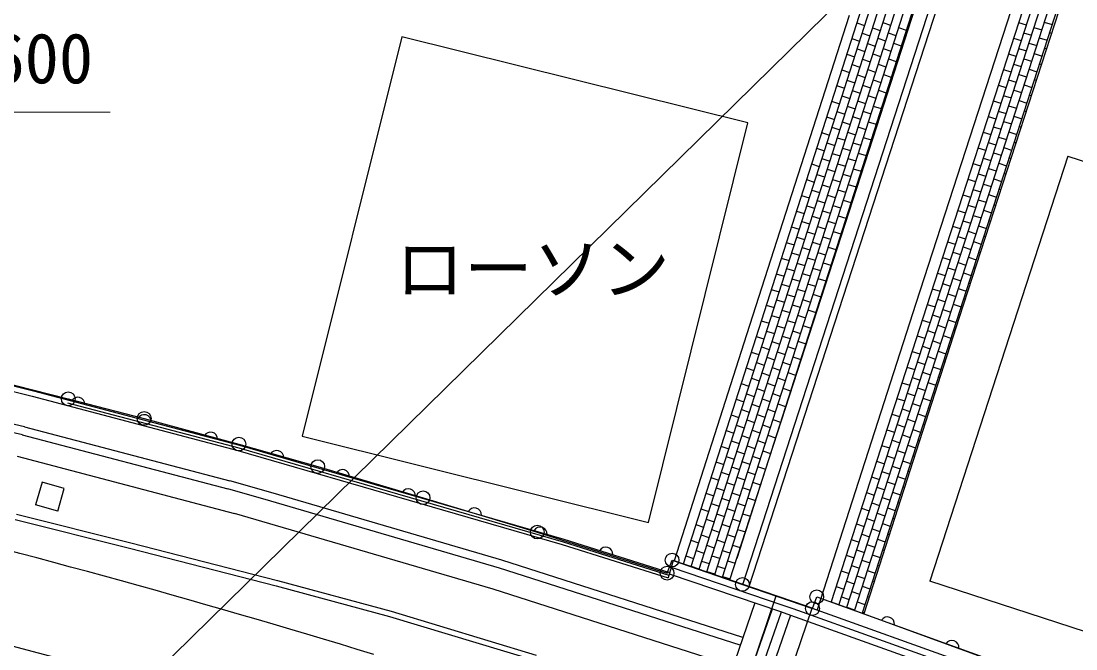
# Model space of a CAD drawing. Units: millimetres, scale not verified. Extents: x 40000 to 680000, y 20000 to 380000.
# Drawn here: x 411760 to 450190, y 315442 to 338319 of the extents above; entities that cross this region are included whole.
import ezdxf
from ezdxf.enums import TextEntityAlignment as Align

# ---------------------------------------------------------------- set-up
doc = ezdxf.new("R2010")
doc.units = ezdxf.units.MM
doc.header["$LTSCALE"] = 1000
doc.linetypes.add('CHAIN', pattern=[18.5, 12, -1.5, 3.5, -1.5])
for name, color, linetype, lineweight in [('M-BGD', 7, 'Continuous', 25), ('M-BMK', 2, 'CHAIN', 13), ('M-BMK-ROW', 30, 'Continuous', 25), ('M-STR-HTXT', 7, 'Continuous', 13), ('M-STR-STR1', 1, 'Continuous', 25), ('M-STR-STRC', 7, 'Continuous', 25)]:
    doc.layers.add(name, color=color, linetype=linetype, lineweight=lineweight)
doc.styles.add('ＭＳ ゴシック', font='')
doc.styles.get('ＭＳ ゴシック').set_extended_font_data('MS Gothic')

msp = doc.modelspace()

# ---------------------------------------------------------------- linework, layer by layer
at = {"layer": 'M-BGD'}
for p, q in [((449767, 340537), (442120, 316849)), ((444728, 340225), (437837, 318739)), ((449376, 340304), (441838, 316952)), ((449995, 340269), (442402, 316746)), ((450051, 340187), (445942, 327517)), ((443948, 339760), (437017, 318147)), ((444338, 339992), (437301, 318049)), ((448986, 340071), (441556, 317055)), ((442937, 334472), (444682, 339882)), ((448618, 339851), (444743, 327905)), ((443559, 339528), (436733, 318244)), ((448086, 339506), (444363, 328028)), ((442780, 339064), (436165, 318438)), ((443169, 339296), (436449, 318341)), ((438050, 317793), (444905, 338907)), ((438286, 317712), (445143, 338833)), ((442390, 338831), (438524, 326775)), ((441925, 338527), (438191, 326882)), ((442205, 338254), (442491, 338162)), ((443154, 338265), (443440, 338173)), ((444102, 338276), (444149, 338261)), ((448104, 338267), (448375, 338180)), ((449038, 338281), (449324, 338189)), ((442399, 337877), (442685, 337785)), ((442777, 338071), (443062, 337979)), ((443348, 337888), (443634, 337796)), ((443725, 338082), (444011, 337990)), ((448283, 337894), (448569, 337802)), ((448661, 338088), (448946, 337995)), ((449232, 337903), (449303, 337880)), ((425626, 337750), (421999, 323195)), ((438241, 334606), (425626, 337750)), ((442022, 337683), (442308, 337591)), ((442593, 337500), (442879, 337408)), ((442971, 337694), (443256, 337602)), ((443542, 337510), (443828, 337419)), ((443919, 337704), (443966, 337689)), ((447919, 337697), (448191, 337609)), ((448476, 337517), (448762, 337425)), ((448854, 337710), (449140, 337618)), ((441839, 337111), (442124, 337020)), ((442216, 337305), (442502, 337214)), ((442787, 337122), (443073, 337031)), ((443165, 337316), (443450, 337225)), ((443736, 337133), (443783, 337118)), ((447734, 337126), (448007, 337038)), ((448099, 337323), (448384, 337231)), ((448670, 337139), (448955, 337047)), ((449047, 337332), (449118, 337309)), ((442033, 336734), (442318, 336643)), ((442410, 336928), (442696, 336837)), ((442981, 336745), (443267, 336653)), ((443359, 336939), (443644, 336847)), ((447915, 336752), (448200, 336660)), ((448292, 336946), (448578, 336854)), ((448863, 336761), (448933, 336739)), ((441656, 336540), (441941, 336448)), ((442227, 336357), (442513, 336265)), ((442604, 336551), (442890, 336459)), ((443175, 336368), (443461, 336276)), ((443553, 336562), (443601, 336546)), ((447549, 336555), (447822, 336467)), ((448108, 336375), (448393, 336283)), ((448486, 336568), (448771, 336476)), ((441472, 335969), (441758, 335877)), ((441850, 336163), (442135, 336071)), ((442421, 335980), (442707, 335888)), ((442798, 336174), (443084, 336082)), ((443370, 335990), (443418, 335975)), ((447364, 335984), (447638, 335896)), ((447730, 336181), (448016, 336089)), ((448301, 335997), (448587, 335905)), ((448679, 336190), (448748, 336168)), ((441666, 335591), (441952, 335500)), ((442044, 335785), (442329, 335694)), ((442615, 335602), (442901, 335511)), ((442992, 335796), (443278, 335705)), ((447546, 335610), (447831, 335518)), ((447924, 335804), (448209, 335712)), ((448495, 335619), (448563, 335597)), ((441289, 335397), (441575, 335306)), ((441860, 335214), (442146, 335123)), ((442238, 335408), (442523, 335317)), ((442809, 335225), (443095, 335133)), ((443186, 335419), (443235, 335403)), ((447179, 335414), (447454, 335325)), ((447739, 335233), (448025, 335141)), ((448117, 335426), (448402, 335334)), ((441106, 334826), (441391, 334734)), ((441483, 335020), (441769, 334928)), ((442054, 334837), (442340, 334745)), ((442432, 335031), (442717, 334939)), ((443003, 334848), (443052, 334832)), ((446994, 334843), (447269, 334754)), ((447362, 335039), (447647, 334947)), ((447933, 334855), (448218, 334763)), ((448310, 335048), (448378, 335027)), ((434614, 320052), (438241, 334606)), ((437582, 317953), (442937, 334472)), ((441300, 334449), (441586, 334357)), ((441677, 334643), (441963, 334551)), ((442248, 334460), (442534, 334368)), ((442626, 334654), (442911, 334562)), ((447177, 334468), (447463, 334376)), ((447555, 334662), (447840, 334570)), ((448126, 334477), (448193, 334456)), ((440923, 334255), (441208, 334163)), ((441494, 334071), (441780, 333980)), ((441871, 334266), (442157, 334174)), ((442443, 334082), (442728, 333991)), ((442820, 334276), (442869, 334261)), ((446809, 334272), (447085, 334183)), ((447371, 334091), (447656, 333999)), ((447748, 334284), (448034, 334192)), ((440739, 333683), (441025, 333592)), ((441117, 333877), (441402, 333786)), ((441688, 333694), (441974, 333603)), ((442065, 333888), (442351, 333797)), ((442637, 333705), (442684, 333690)), ((446623, 333701), (446901, 333612)), ((446993, 333897), (447278, 333805)), ((447564, 333713), (447849, 333621)), ((447942, 333906), (448008, 333885)), ((440933, 333306), (441219, 333214)), ((441311, 333500), (441596, 333409)), ((441882, 333317), (442168, 333225)), ((442259, 333511), (442545, 333419)), ((449901, 333396), (444866, 317914)), ((446809, 333326), (447094, 333234)), ((447186, 333520), (447472, 333428)), ((447757, 333335), (447822, 333314)), ((449901, 333396), (456213, 331352)), ((440556, 333112), (440842, 333020)), ((441127, 332929), (441413, 332837)), ((441505, 333123), (441790, 333031)), ((442076, 332940), (442362, 332848)), ((442453, 333134), (442499, 333119)), ((446438, 333131), (446716, 333041)), ((447002, 332949), (447287, 332857)), ((447380, 333142), (447665, 333050)), ((440373, 332541), (440659, 332449)), ((440750, 332735), (441036, 332643)), ((441322, 332552), (441607, 332460)), ((441699, 332746), (441984, 332654)), ((442270, 332562), (442314, 332548)), ((446253, 332560), (446532, 332470)), ((446624, 332755), (446910, 332663)), ((447195, 332571), (447481, 332479)), ((447573, 332764), (447637, 332744)), ((440567, 332163), (440853, 332072)), ((440944, 332357), (441230, 332266)), ((441516, 332174), (441801, 332083)), ((441893, 332368), (442179, 332277)), ((446440, 332184), (446725, 332092)), ((446818, 332378), (447103, 332286)), ((447389, 332193), (447452, 332173)), ((440190, 331969), (440475, 331878)), ((440761, 331786), (441047, 331695)), ((441138, 331980), (441424, 331889)), ((441710, 331797), (441995, 331705)), ((442087, 331991), (442129, 331978)), ((446068, 331989), (446348, 331899)), ((446633, 331807), (446919, 331715)), ((447011, 332000), (447296, 331908)), ((440006, 331398), (440292, 331306)), ((440384, 331592), (440669, 331500)), ((440955, 331409), (441241, 331317)), ((441332, 331603), (441618, 331511)), ((441904, 331420), (441944, 331407)), ((445883, 331419), (446163, 331328)), ((446256, 331613), (446541, 331521)), ((446827, 331429), (447112, 331337)), ((447204, 331622), (447267, 331602)), ((440200, 331021), (440486, 330929)), ((440578, 331215), (440863, 331123)), ((441149, 331032), (441435, 330940)), ((441526, 331226), (441812, 331134)), ((446071, 331042), (446357, 330950)), ((446449, 331236), (446734, 331144)), ((447020, 331051), (447082, 331031)), ((439823, 330827), (440109, 330735)), ((440395, 330643), (440680, 330552)), ((440772, 330838), (441057, 330746)), ((441343, 330654), (441629, 330563)), ((441720, 330848), (441759, 330836)), ((445698, 330848), (445979, 330757)), ((446265, 330665), (446550, 330573)), ((446642, 330858), (446928, 330766)), ((439640, 330255), (439926, 330164)), ((440017, 330449), (440303, 330358)), ((440589, 330266), (440874, 330175)), ((440966, 330460), (441252, 330369)), ((441537, 330277), (441574, 330265)), ((445513, 330277), (445795, 330186)), ((445887, 330471), (446173, 330379)), ((446458, 330287), (446743, 330195)), ((446836, 330480), (446897, 330461)), ((439834, 329878), (440120, 329786)), ((440211, 330072), (440497, 329981)), ((440783, 329889), (441068, 329797)), ((441160, 330083), (441446, 329991)), ((445703, 329900), (445988, 329808)), ((446080, 330094), (446366, 330002)), ((446651, 329910), (446712, 329890)), ((439457, 329684), (439742, 329592)), ((440028, 329501), (440314, 329409)), ((440405, 329695), (440691, 329603)), ((440977, 329512), (441262, 329420)), ((441354, 329706), (441389, 329695)), ((445328, 329706), (445611, 329615)), ((445896, 329523), (446182, 329431)), ((446274, 329716), (446559, 329624)), ((439274, 329113), (439559, 329021)), ((439651, 329307), (439936, 329215)), ((440222, 329124), (440508, 329032)), ((440599, 329318), (440885, 329226)), ((441171, 329134), (441204, 329124)), ((445142, 329136), (445426, 329044)), ((445518, 329330), (445804, 329237)), ((446089, 329145), (446375, 329053)), ((446467, 329339), (446527, 329319)), ((439468, 328735), (439753, 328644)), ((439845, 328929), (440131, 328838)), ((440416, 328746), (440702, 328655)), ((440793, 328940), (441079, 328849)), ((445334, 328759), (445620, 328666)), ((445712, 328952), (445997, 328860)), ((446283, 328768), (446342, 328749)), ((439090, 328541), (439376, 328450)), ((439662, 328358), (439947, 328266)), ((440039, 328552), (440325, 328461)), ((440610, 328369), (440896, 328277)), ((440988, 328563), (441018, 328553)), ((444957, 328565), (445242, 328473)), ((445527, 328381), (445813, 328289)), ((445905, 328574), (446191, 328482)), ((446098, 328197), (446156, 328178)), ((438907, 327970), (439193, 327878)), ((439284, 328164), (439570, 328072)), ((439856, 327981), (440141, 327889)), ((440233, 328175), (440519, 328083)), ((444363, 328028), (440758, 316860)), ((440804, 327992), (440833, 327982)), ((444743, 327905), (441274, 317158)), ((444772, 327994), (445058, 327902)), ((445150, 328188), (445435, 328095)), ((445343, 327810), (445629, 327718)), ((445721, 328003), (446006, 327911)), ((439101, 327593), (439387, 327501)), ((439478, 327787), (439764, 327695)), ((440050, 327604), (440335, 327512)), ((440427, 327798), (440713, 327706)), ((445942, 327517), (442458, 316725)), ((444965, 327617), (445251, 327524)), ((445536, 327432), (445822, 327340)), ((445914, 327626), (445971, 327607)), ((438724, 327399), (439009, 327307)), ((439295, 327215), (439581, 327124)), ((439672, 327409), (439958, 327318)), ((440244, 327226), (440529, 327135)), ((440621, 327420), (440648, 327412)), ((444588, 327423), (444873, 327331)), ((444781, 327046), (445067, 326953)), ((445159, 327239), (445444, 327147)), ((445730, 327055), (445787, 327036)), ((438191, 326882), (435551, 318649)), ((438524, 326775), (435882, 318535)), ((438541, 326827), (438826, 326736)), ((438918, 327021), (439204, 326930)), ((439489, 326838), (439775, 326747)), ((439866, 327032), (440152, 326941)), ((440061, 326655), (440346, 326563)), ((440438, 326849), (440463, 326841)), ((444403, 326852), (444689, 326760)), ((444974, 326668), (445260, 326576)), ((445352, 326861), (445638, 326769)), ((406244, 326342), (412212, 324841)), ((438735, 326450), (439020, 326358)), ((439112, 326644), (439398, 326552)), ((439683, 326461), (439969, 326369)), ((440255, 326278), (440278, 326270)), ((444219, 326281), (444505, 326189)), ((444597, 326475), (444882, 326382)), ((445168, 326290), (445453, 326198)), ((445545, 326484), (445603, 326465)), ((406197, 326147), (412163, 324647)), ((438357, 326256), (438643, 326164)), ((438929, 326073), (439214, 325981)), ((439306, 326267), (439592, 326175)), ((439500, 325890), (439786, 325798)), ((439877, 326084), (440163, 325992)), ((444412, 325904), (444698, 325811)), ((444790, 326097), (445076, 326005)), ((445361, 325913), (445418, 325894)), ((438174, 325685), (438460, 325593)), ((438551, 325879), (438837, 325787)), ((439123, 325695), (439408, 325604)), ((439694, 325512), (439980, 325421)), ((440071, 325706), (440093, 325699)), ((444035, 325710), (444320, 325618)), ((444606, 325526), (444891, 325434)), ((444983, 325719), (445269, 325627)), ((411878, 323533), (404545, 325241)), ((438368, 325307), (438654, 325216)), ((438745, 325501), (439031, 325410)), ((438940, 325124), (439225, 325033)), ((439317, 325318), (439602, 325227)), ((439888, 325135), (439908, 325128)), ((443850, 325139), (444136, 325047)), ((444228, 325333), (444514, 325240)), ((444799, 325148), (445085, 325056)), ((445177, 325342), (445234, 325323)), ((411810, 323240), (404478, 324949)), ((412212, 324841), (419715, 322868)), ((412212, 324841), (419715, 322868)), ((437991, 325113), (438277, 325022)), ((438185, 324736), (438471, 324644)), ((438562, 324930), (438848, 324838)), ((439134, 324747), (439419, 324655)), ((439511, 324941), (439797, 324849)), ((444044, 324762), (444329, 324669)), ((444421, 324955), (444707, 324863)), ((444992, 324771), (445050, 324752)), ((412163, 324647), (419662, 322675)), ((437808, 324542), (438093, 324450)), ((438379, 324359), (438665, 324267)), ((438756, 324553), (439042, 324461)), ((439328, 324370), (439613, 324278)), ((439705, 324564), (439723, 324558)), ((443666, 324568), (443952, 324476)), ((444237, 324384), (444523, 324292)), ((444615, 324577), (444900, 324485)), ((437625, 323971), (437910, 323879)), ((438002, 324165), (438287, 324073)), ((438573, 323981), (438859, 323890)), ((438950, 324176), (439236, 324084)), ((439522, 323992), (439538, 323987)), ((443482, 323997), (443767, 323905)), ((443860, 324191), (444145, 324098)), ((444430, 324006), (444716, 323914)), ((444808, 324200), (444865, 324181)), ((437818, 323593), (438104, 323502)), ((438196, 323787), (438481, 323696)), ((438767, 323604), (439053, 323513)), ((439144, 323798), (439430, 323707)), ((443675, 323620), (443961, 323527)), ((444053, 323813), (444338, 323721)), ((444624, 323629), (444681, 323610)), ((411801, 323243), (419293, 321273)), ((411878, 323533), (419369, 321563)), ((437442, 323399), (437727, 323308)), ((438013, 323216), (438298, 323124)), ((438390, 323410), (438675, 323319)), ((438961, 323227), (439247, 323135)), ((439338, 323421), (439353, 323416)), ((443298, 323426), (443583, 323334)), ((443869, 323242), (444154, 323150)), ((444246, 323435), (444532, 323343)), ((419715, 322868), (426335, 320946)), ((419715, 322868), (426335, 320946)), ((421999, 323195), (434614, 320052)), ((437258, 322828), (437544, 322736)), ((437635, 323022), (437921, 322930)), ((438207, 322839), (438492, 322747)), ((438584, 323033), (438870, 322941)), ((439155, 322850), (439168, 322845)), ((443113, 322855), (443399, 322763)), ((443491, 323049), (443776, 322956)), ((444062, 322864), (444347, 322772)), ((444440, 323058), (444497, 323039)), ((411613, 322465), (419534, 320382)), ((419662, 322675), (426279, 320754)), ((437452, 322451), (437738, 322359)), ((437829, 322645), (438115, 322553)), ((438401, 322462), (438686, 322370)), ((438778, 322656), (439064, 322564)), ((443307, 322478), (443592, 322385)), ((443684, 322671), (443970, 322579)), ((444255, 322487), (444312, 322468)), ((437075, 322256), (437360, 322165)), ((437646, 322073), (437932, 321982)), ((438023, 322267), (438309, 322176)), ((438595, 322084), (438880, 321993)), ((438972, 322278), (438983, 322275)), ((442929, 322284), (443214, 322192)), ((443500, 322100), (443785, 322008)), ((443878, 322293), (444163, 322201)), ((436892, 321685), (437177, 321594)), ((437269, 321879), (437554, 321788)), ((437840, 321696), (438126, 321605)), ((438217, 321890), (438503, 321799)), ((438789, 321707), (438798, 321704)), ((442745, 321713), (443030, 321621)), ((443122, 321907), (443408, 321815)), ((443693, 321722), (443979, 321630)), ((444071, 321916), (444128, 321897)), ((412525, 321514), (412290, 320697)), ((413332, 321282), (412525, 321514)), ((413097, 320465), (413332, 321282)), ((420947, 321114), (419369, 321563)), ((437086, 321308), (437371, 321216)), ((437463, 321502), (437748, 321410)), ((438034, 321319), (438320, 321227)), ((438411, 321513), (438697, 321421)), ((442938, 321336), (443223, 321244)), ((443316, 321529), (443601, 321437)), ((443887, 321345), (443944, 321326)), ((420863, 320827), (419293, 321273)), ((429280, 318674), (420947, 321114)), ((426335, 320946), (431534, 319435)), ((436709, 321114), (436994, 321022)), ((437280, 320931), (437565, 320839)), ((437657, 321125), (437943, 321033)), ((438228, 320942), (438514, 320850)), ((438606, 321136), (438613, 321133)), ((442560, 321142), (442846, 321050)), ((443131, 320958), (443417, 320866)), ((443509, 321151), (443794, 321059)), ((413097, 320465), (412290, 320697)), ((429192, 318387), (420863, 320827)), ((426279, 320754), (431476, 319244)), ((436526, 320542), (436811, 320451)), ((436902, 320737), (437188, 320645)), ((437474, 320553), (437759, 320462)), ((437851, 320747), (438137, 320656)), ((438422, 320564), (438428, 320562)), ((442376, 320571), (442661, 320479)), ((442754, 320765), (443039, 320673)), ((443325, 320580), (443610, 320488)), ((443702, 320774), (443759, 320755)), ((411549, 320158), (415705, 319119)), ((411598, 320352), (415754, 319313)), ((428958, 317622), (419534, 320382)), ((436719, 320165), (437005, 320074)), ((437096, 320359), (437382, 320268)), ((437668, 320176), (437953, 320085)), ((438045, 320370), (438331, 320279)), ((442569, 320194), (442855, 320102)), ((442947, 320387), (443232, 320295)), ((443518, 320203), (443575, 320184)), ((436343, 319971), (436627, 319880)), ((436913, 319788), (437199, 319696)), ((437290, 319982), (437576, 319890)), ((437862, 319799), (438147, 319707)), ((442192, 320000), (442477, 319908)), ((442763, 319816), (443048, 319724)), ((443140, 320009), (443426, 319917)), ((431534, 319435), (435389, 318225)), ((436159, 319400), (436444, 319308)), ((436536, 319594), (436822, 319502)), ((437107, 319411), (437393, 319319)), ((437484, 319605), (437770, 319513)), ((442007, 319429), (442293, 319337)), ((442385, 319623), (442670, 319531)), ((442956, 319438), (443241, 319346)), ((443334, 319632), (443391, 319613)), ((415705, 319119), (421055, 317744)), ((415754, 319313), (421106, 317937)), ((431476, 319244), (435330, 318034)), ((436353, 319023), (436638, 318931)), ((436730, 319217), (437016, 319125)), ((437301, 319033), (437587, 318942)), ((437679, 319228), (437964, 319136)), ((442201, 319052), (442486, 318960)), ((442578, 319245), (442864, 319153)), ((443149, 319061), (443206, 319042)), ((438059, 315858), (429280, 318674)), ((435520, 318659), (435330, 318034)), ((439273, 317374), (435520, 318659)), ((435976, 318828), (436261, 318737)), ((436547, 318645), (436832, 318554)), ((436924, 318839), (437210, 318748)), ((437495, 318656), (437780, 318565)), ((441823, 318858), (442108, 318766)), ((442394, 318674), (442679, 318582)), ((442772, 318867), (443057, 318775)), ((437962, 315574), (429192, 318387)), ((435448, 318422), (439511, 317040)), ((436169, 318451), (436455, 318360)), ((436741, 318268), (437026, 318176)), ((437118, 318462), (437404, 318371)), ((441639, 318287), (441924, 318195)), ((442016, 318481), (442302, 318389)), ((442587, 318296), (442873, 318204)), ((442965, 318490), (443022, 318471)), ((421106, 317937), (425240, 316812)), ((435376, 318182), (439429, 316804)), ((437312, 318085), (437595, 317994)), ((441832, 317910), (442117, 317818)), ((442210, 318103), (442495, 318011)), ((442781, 317919), (442838, 317900)), ((459051, 313298), (444866, 317914)), ((421055, 317744), (425185, 316620)), ((437701, 314817), (428958, 317622)), ((441454, 317716), (441740, 317624)), ((442025, 317532), (442311, 317440)), ((442403, 317725), (442688, 317633)), ((438495, 317121), (437080, 313017)), ((441274, 317158), (447757, 314793)), ((441648, 317339), (441933, 317247)), ((442219, 317154), (442504, 317062)), ((442596, 317348), (442653, 317329)), ((425240, 316812), (430531, 315218)), ((431539, 290391), (440578, 316925)), ((437700, 312817), (439134, 316904)), ((438034, 312710), (439465, 316791)), ((439790, 316674), (438381, 312587)), ((439429, 316804), (439790, 316674)), ((439511, 317040), (439872, 316911)), ((439790, 316674), (446034, 314441)), ((439872, 316911), (446120, 314676)), ((441841, 316961), (442127, 316869)), ((442412, 316777), (442469, 316758)), ((425185, 316620), (430471, 315028))]:
    msp.add_line(p, q, dxfattribs=at)
msp.add_lwpolyline([(413449, 324412), (419688, 322771), (426307, 320850), (431505, 319340), (435359, 318130)], dxfattribs=at)
for centre, start, end in [((413828, 324358), 357.9488, 152.5881), ((416246, 323722), 357.9488, 152.5881), ((418664, 323086), 357.9488, 152.5881), ((421070, 322416), 356.493, 151.1323), ((423471, 321719), 356.493, 151.1323), ((425872, 321022), 356.493, 151.1323), ((428273, 320324), 356.477, 151.1163), ((430674, 319627), 356.477, 151.1163), ((433063, 318896), 355.2507, 149.8899), ((443322, 316351), 352.6399, 147.2791), ((445671, 315494), 352.6399, 147.2791)]:
    msp.add_arc(centre, 256, start, end, dxfattribs=at)
at = {"layer": 'M-BMK'}
msp.add_arc((324895, -17677), 340000, 54.28853, 91.50122, dxfattribs=at)
at = {"layer": 'M-BMK-ROW'}
for p, q in [((410560, 325289), (413477, 324554)), ((413477, 324554), (416244, 323840)), ((416244, 323840), (419694, 322908)), ((419694, 322908), (422569, 322085)), ((422569, 322085), (426404, 320952)), ((426404, 320952), (430566, 319697)), ((430566, 319697), (435295, 318202)), ((435295, 318202), (435479, 318681)), ((435479, 318681), (438040, 317792)), ((438040, 317792), (440594, 316910)), ((440594, 316910), (440747, 317339)), ((440747, 317339), (447811, 314786))]:
    msp.add_line(p, q, dxfattribs=at)
for centre in [(413477, 324554), (416244, 323840), (419694, 322908), (422569, 322085), (426404, 320952), (430566, 319697), (435479, 318681), (435295, 318202), (438040, 317792), (440747, 317339), (440594, 316910)]:
    msp.add_circle(centre, 250, dxfattribs=at)
at = {"layer": 'M-STR-HTXT'}
msp.add_lwpolyline([(385680, 327069), (395000, 335000), (415000, 335000)], dxfattribs=at)
at = {"layer": 'M-STR-STR1'}
for p, q in [((430230, 290854), (439273, 317374)), ((439951, 317140), (439273, 317374)), ((440578, 316925), (439951, 317140)), ((440578, 316925), (446206, 314911))]:
    msp.add_line(p, q, dxfattribs=at)
at = {"layer": 'M-STR-STRC'}
msp.add_line((450329, 347626), (412779, 310772), dxfattribs=at)
for centre, radius, start, end in [((323055, -16045), 346500, 72.95603, 79.71875), ((318415, -36424), 364048, 66.63778, 80.42723), ((323055, -16045), 340000, 72.94913, 79.71227), ((326675, -19218), 340000, 73.68683, 80.40531)]:
    msp.add_arc(centre, radius, start, end, dxfattribs=at)

# ---------------------------------------------------------------- texts
at = {"layer": 'M-BGD', "style": 'ＭＳ ゴシック'}
msp.add_text('ローソン', height=1833, dxfattribs=at).set_placement((425398, 327834), align=Align.BOTTOM_LEFT)
at = {"layer": 'M-STR-HTXT', "style": 'ＭＳ ゴシック'}
msp.add_text('ヒューム管 φ600', height=1833, dxfattribs=at).set_placement((395000, 335500), align=Align.BOTTOM_LEFT)

doc.saveas('drawing.dxf')
